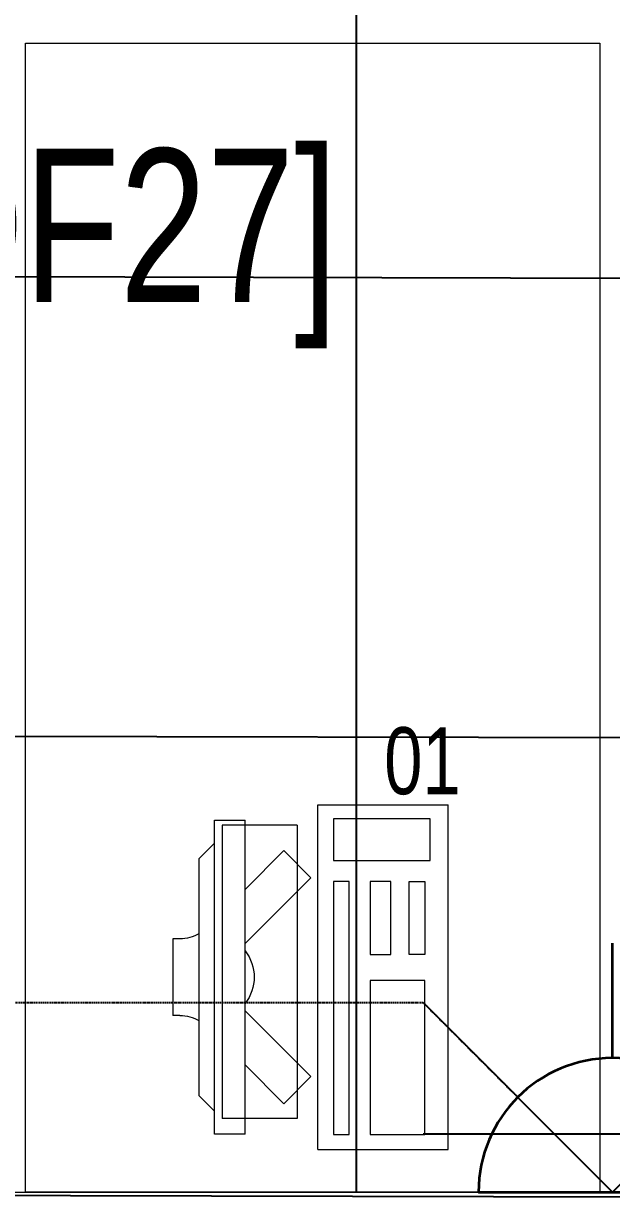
# Model space of a CAD drawing. Extents: x -12260 to 57327, y -29287 to 19916.
# Drawn here: x 31441 to 32209, y -12838 to -11304 of the extents above; entities that cross this region are included whole.
import ezdxf
from ezdxf.enums import TextEntityAlignment as Align

# ---------------------------------------------------------------- set-up
doc = ezdxf.new("R2010")
doc.units = 0
doc.header["$LTSCALE"] = 0.25
doc.linetypes.add('DASHDOT', pattern=[25.4, 12.7, -6.35, 0, -6.35])
doc.linetypes.add('HIDDEN', pattern=[9.525, 6.35, -3.175])
for name, color, linetype, lineweight in [('01-First Floor-FUR$0$72_EGR_BASE_TEXT', 252, 'Continuous', 5), ('01-First Floor-FUR$0$72_EGR_EQP_TAG', 142, 'Continuous', 5), ('01-First Floor-FUR$0$LOADING', 253, 'Continuous', 5), ('01-First Floor-FUR$0$Walls', 251, 'Continuous', 5), ('E-LITE-CLNG-CNDT', 6, 'DASHDOT', 35), ('E-LITE-EXIT-NUMB', 6, 'Continuous', 25), ('E-POWR-FLOR-CNDT', 6, 'HIDDEN', 25), ('E-POWR-WALL @ 100', 4, 'Continuous', 35)]:
    doc.layers.add(name, color=color, linetype=linetype, lineweight=lineweight)
doc.layers.add('01-First Floor-FUR$0$FALSE CEILING', color=251, linetype='Continuous')
doc.styles.add('01-First Floor-FUR$0$X3G_ENTITY_257CFD', font='swisscl.ttf', dxfattribs={"height": 200})
doc.styles.add('01-First Floor-FUR$0$X3G_ENTITY_9F38', font='swisscl.ttf', dxfattribs={"height": 0.2})
doc.styles.add('DC_SIMPLEX', font='SIMPLEX.shx', dxfattribs={"width": 0.7})

# ---------------------------------------------------------------- blocks, each defined once
blk = doc.blocks.new('01-First Floor-FUR$0$ITCWLS1-P')
at = {"layer": '01-First Floor-FUR$0$LOADING'}
for p, q in [((-0.17, 0.45), (-0.17, 0)), ((-0.17, 0.45), (0, 0.45)), ((0, 0.45), (0, 0)), ((-0.2651, 0.43, 0), (-0.3051, 0.43, 0)), ((-0.3051, 0.43, 0), (-0.3051, 0.02, 0)), ((-0.2651, 0.43, 0), (-0.2651, 0.02, 0)), ((-0.1496, 0.4305), (-0.1291, 0.4305)), ((-0.1291, 0.4305), (-0.1291, 0.4089)), ((-0.3251, 0.38, 0), (-0.3051, 0.4, 0)), ((-0.197, 0.4094), (-0.295, 0.4094)), ((-0.295, 0.0264), (-0.295, 0.4094)), ((-0.197, 0.0264), (-0.197, 0.4094)), ((-0.3251, 0.38, 0), (-0.3251, 0.07, 0)), ((-0.3503, 0.275), (-0.3596, 0.275)), ((-0.3596, 0.175), (-0.3596, 0.275)), ((-0.3503, 0.175), (-0.3596, 0.175)), ((-0.3251, 0.07, 0), (-0.3051, 0.05, 0)), ((-0.3051, 0.02, 0), (-0.2651, 0.02, 0)), ((-0.197, 0.0264), (-0.295, 0.0264)), ((-0.17, 0), (0, 0))]:
    blk.add_line(p, q, dxfattribs=at)
at = {"layer": '01-First Floor-FUR$0$LOADING', "extrusion": (2.48281e-10, 3.18408e-10, -1)}
for p, q in [((-0.2651, 0.3395), (-0.2144, 0.3902)), ((-0.1791, 0.3548), (-0.2144, 0.3902)), ((-0.2651, 0.2688), (-0.1791, 0.3548))]:
    blk.add_line(p, q, dxfattribs=at)
at = {"layer": '01-First Floor-FUR$0$LOADING', "extrusion": (2.48281e-10, -3.18408e-10, -1)}
for p, q in [((-0.2651, 0.1812), (-0.1791, 0.0952)), ((-0.2651, 0.1105), (-0.2144, 0.0598)), ((-0.1791, 0.0952), (-0.2144, 0.0598))]:
    blk.add_line(p, q, dxfattribs=at)
at = {"layer": '01-First Floor-FUR$0$LOADING'}
for points in [[(-0.1291, 0.4089), (-0.1291, 0.1), (-0.1496, 0.1), (-0.1496, 0.4305)], [(-0.1496, 0.1), (-0.1496, 0.1), (-0.1496, 0.1), (-0.1496, 0.1), (-0.1496, 0.1), (-0.1496, 0.1), (-0.1496, 0.1), (-0.1496, 0.1), (-0.1496, 0.1)], [(-0.1496, 0.1), (-0.1496, 0.1), (-0.1496, 0.1), (-0.1496, 0.1), (-0.1496, 0.1), (-0.1496, 0.1), (-0.1496, 0.1), (-0.1496, 0.1), (-0.1496, 0.1), (-0.1496, 0.1), (-0.1496, 0.1), (-0.1496, 0.1), (-0.1496, 0.1), (-0.1496, 0.1), (-0.1496, 0.1), (-0.1496, 0.1), (-0.1496, 0.1), (-0.1496, 0.1)], [(-0.1496, 0.1), (-0.1496, 0.1), (-0.1496, 0.1), (-0.1496, 0.1), (-0.1496, 0.1), (-0.1496, 0.1), (-0.1496, 0.1), (-0.1496, 0.1), (-0.1496, 0.1), (-0.1496, 0.1)], [(-0.1496, 0.1), (-0.1496, 0.1), (-0.1496, 0.1), (-0.1496, 0.1), (-0.1496, 0.1), (-0.1496, 0.1), (-0.1496, 0.1)], [(-0.1496, 0.1), (-0.1496, 0.1), (-0.1496, 0.1), (-0.1496, 0.1), (-0.1496, 0.1), (-0.1496, 0.1), (-0.1496, 0.1), (-0.1496, 0.1), (-0.1496, 0.1), (-0.1496, 0.1)], [(-0.1496, 0.1), (-0.1496, 0.1), (-0.1496, 0.1), (-0.1496, 0.1), (-0.1496, 0.1), (-0.1496, 0.1), (-0.1496, 0.1), (-0.1496, 0.1), (-0.1496, 0.1), (-0.1496, 0.1), (-0.1496, 0.1), (-0.1496, 0.1), (-0.1496, 0.1), (-0.1496, 0.1), (-0.1496, 0.1)], [(-0.1496, 0.1), (-0.1496, 0.1), (-0.1496, 0.1), (-0.1496, 0.1), (-0.1496, 0.1), (-0.1496, 0.1), (-0.1496, 0.1), (-0.1496, 0.1), (-0.1496, 0.1), (-0.1496, 0.1)], [(-0.1496, 0.1), (-0.1496, 0.1), (-0.1496, 0.1), (-0.1496, 0.1), (-0.1496, 0.1), (-0.1496, 0.1), (-0.1496, 0.1), (-0.1496, 0.1), (-0.1496, 0.1), (-0.1496, 0.1)], [(-0.1496, 0.1), (-0.1496, 0.1), (-0.1496, 0.1), (-0.1496, 0.1), (-0.1496, 0.1), (-0.1496, 0.1), (-0.1496, 0.1), (-0.1496, 0.1), (-0.1496, 0.1), (-0.1496, 0.1), (-0.1496, 0.1), (-0.1496, 0.1), (-0.1496, 0.1), (-0.1496, 0.1), (-0.1496, 0.1), (-0.1496, 0.1), (-0.1496, 0.1), (-0.1496, 0.1), (-0.1496, 0.1), (-0.1496, 0.1), (-0.1496, 0.1), (-0.1496, 0.1), (-0.1496, 0.1), (-0.1496, 0.1), (-0.1496, 0.1), (-0.1496, 0.1), (-0.1496, 0.1), (-0.1496, 0.1), (-0.1496, 0.1), (-0.1496, 0.1), (-0.1496, 0.1), (-0.1496, 0.1), (-0.1496, 0.1), (-0.1496, 0.1), (-0.1496, 0.1), (-0.1496, 0.1), (-0.1496, 0.1), (-0.1496, 0.1), (-0.1496, 0.1), (-0.1496, 0.1), (-0.1496, 0.1), (-0.1496, 0.1), (-0.1496, 0.1), (-0.1496, 0.1), (-0.1496, 0.1), (-0.1496, 0.1), (-0.1496, 0.1), (-0.1496, 0.1), (-0.1496, 0.1), (-0.1496, 0.1), (-0.1496, 0.1), (-0.1496, 0.1), (-0.1496, 0.1), (-0.1496, 0.1)], [(-0.1496, 0.1), (-0.1496, 0.1), (-0.1496, 0.1), (-0.1496, 0.1), (-0.1496, 0.1), (-0.1496, 0.1), (-0.1496, 0.1), (-0.1496, 0.1), (-0.1496, 0.1), (-0.1496, 0.1), (-0.1496, 0.1), (-0.1496, 0.1), (-0.1496, 0.1), (-0.1496, 0.1), (-0.1496, 0.1), (-0.1496, 0.1), (-0.1496, 0.1), (-0.1496, 0.1), (-0.1496, 0.1), (-0.1496, 0.1), (-0.1496, 0.1), (-0.1496, 0.1), (-0.1496, 0.1), (-0.1496, 0.1), (-0.1496, 0.1), (-0.1496, 0.1), (-0.1496, 0.1), (-0.1496, 0.1), (-0.1496, 0.1), (-0.1496, 0.1), (-0.1496, 0.1), (-0.1496, 0.1), (-0.1496, 0.1), (-0.1496, 0.1), (-0.1496, 0.1), (-0.1496, 0.1), (-0.1496, 0.1), (-0.1496, 0.1), (-0.1496, 0.1), (-0.1496, 0.1), (-0.1496, 0.1), (-0.1496, 0.1), (-0.1496, 0.1), (-0.1496, 0.1), (-0.1496, 0.1), (-0.1496, 0.1), (-0.1496, 0.1), (-0.1496, 0.1), (-0.1496, 0.1), (-0.1496, 0.1), (-0.1496, 0.1), (-0.1496, 0.1), (-0.1496, 0.1), (-0.1496, 0.1), (-0.1496, 0.1), (-0.1496, 0.1), (-0.1496, 0.1), (-0.1496, 0.1), (-0.1496, 0.1), (-0.1496, 0.1), (-0.1496, 0.1), (-0.1496, 0.1), (-0.1496, 0.1), (-0.1496, 0.1), (-0.1496, 0.1), (-0.1496, 0.1), (-0.1496, 0.1), (-0.1496, 0.1), (-0.1496, 0.1), (-0.1496, 0.1), (-0.1496, 0.1), (-0.1496, 0.1), (-0.1496, 0.1), (-0.1496, 0.1), (-0.1496, 0.1), (-0.1496, 0.1), (-0.1496, 0.1), (-0.1496, 0.1), (-0.1496, 0.1), (-0.1496, 0.1), (-0.1496, 0.1), (-0.1496, 0.1), (-0.1496, 0.1), (-0.1496, 0.1), (-0.1496, 0.1), (-0.1496, 0.1), (-0.1496, 0.1), (-0.1496, 0.1), (-0.1496, 0.1)], [(-0.1496, 0.1), (-0.1496, 0.1), (-0.1496, 0.1), (-0.1496, 0.1), (-0.1496, 0.1), (-0.1496, 0.1), (-0.1496, 0.1), (-0.1496, 0.1), (-0.1496, 0.1), (-0.1496, 0.1), (-0.1496, 0.1), (-0.1496, 0.1)], [(-0.1496, 0.1), (-0.1496, 0.1), (-0.1496, 0.1), (-0.1496, 0.1), (-0.1496, 0.1), (-0.1496, 0.1), (-0.1496, 0.1)], [(-0.1496, 0.1), (-0.1496, 0.1), (-0.1496, 0.1), (-0.1496, 0.1), (-0.1496, 0.1), (-0.1496, 0.1), (-0.1496, 0.1), (-0.1496, 0.1), (-0.1496, 0.1), (-0.1496, 0.1), (-0.1496, 0.1), (-0.1496, 0.1), (-0.1496, 0.1), (-0.1496, 0.1), (-0.1496, 0.1), (-0.1496, 0.1), (-0.1496, 0.1)], [(-0.1496, 0.1), (-0.1496, 0.1), (-0.1496, 0.1), (-0.1496, 0.1), (-0.1496, 0.1), (-0.1496, 0.1), (-0.1496, 0.1), (-0.1496, 0.1), (-0.1496, 0.1), (-0.1496, 0.1), (-0.1496, 0.1), (-0.1496, 0.1), (-0.1496, 0.1), (-0.1496, 0.1), (-0.1496, 0.1), (-0.1496, 0.1), (-0.1496, 0.1), (-0.1496, 0.1), (-0.1496, 0.1), (-0.1496, 0.1), (-0.1496, 0.1), (-0.1496, 0.1), (-0.1496, 0.1), (-0.1496, 0.1), (-0.1496, 0.1), (-0.1496, 0.1), (-0.1496, 0.1), (-0.1496, 0.1), (-0.1496, 0.1), (-0.1496, 0.1), (-0.1496, 0.1), (-0.1496, 0.1), (-0.1496, 0.1), (-0.1496, 0.1), (-0.1496, 0.1), (-0.1496, 0.1), (-0.1496, 0.1), (-0.1496, 0.1), (-0.1496, 0.1), (-0.1496, 0.1), (-0.1496, 0.1), (-0.1496, 0.1), (-0.1496, 0.1), (-0.1496, 0.1), (-0.1496, 0.1), (-0.1496, 0.1), (-0.1496, 0.1), (-0.1496, 0.1), (-0.1496, 0.1), (-0.1496, 0.1), (-0.1496, 0.1), (-0.1496, 0.1), (-0.1496, 0.1), (-0.1496, 0.1), (-0.1496, 0.1), (-0.1496, 0.1), (-0.1496, 0.1), (-0.1496, 0.1), (-0.1496, 0.1), (-0.1496, 0.1), (-0.1496, 0.1), (-0.1496, 0.1), (-0.1496, 0.1), (-0.1496, 0.1), (-0.1496, 0.1), (-0.1496, 0.1), (-0.1496, 0.1), (-0.1496, 0.1), (-0.1496, 0.1), (-0.1496, 0.1), (-0.1496, 0.1), (-0.1496, 0.1), (-0.1496, 0.1), (-0.1496, 0.1), (-0.1496, 0.1), (-0.1496, 0.1), (-0.1496, 0.1), (-0.1496, 0.1), (-0.1496, 0.1), (-0.1496, 0.1), (-0.1496, 0.1), (-0.1496, 0.1), (-0.1496, 0.1), (-0.1496, 0.1), (-0.1496, 0.1), (-0.1496, 0.1), (-0.1496, 0.1), (-0.1496, 0.1), (-0.1496, 0.1), (-0.1496, 0.1), (-0.1496, 0.1), (-0.1496, 0.1), (-0.1496, 0.1), (-0.1496, 0.1), (-0.1496, 0.1), (-0.1496, 0.1), (-0.1496, 0.1), (-0.1496, 0.1), (-0.1496, 0.1), (-0.1496, 0.1), (-0.1496, 0.1), (-0.1496, 0.1), (-0.1496, 0.1), (-0.1496, 0.1), (-0.1496, 0.1), (-0.1496, 0.1), (-0.1496, 0.1), (-0.1496, 0.1), (-0.1496, 0.1), (-0.1496, 0.1), (-0.1496, 0.1)], [(-0.1496, 0.1), (-0.1496, 0.1), (-0.1496, 0.1), (-0.1496, 0.1), (-0.1496, 0.1), (-0.1496, 0.1), (-0.1496, 0.1), (-0.1496, 0.1)]]:
    blk.add_lwpolyline(points, dxfattribs=at)
for points in [[(-0.1019, 0.4305), (-0.0304, 0.4305), (-0.0304, 0.2294), (-0.1019, 0.2294)], [(-0.1019, 0.1954), (-0.0747, 0.1954), (-0.0747, 0.1), (-0.1019, 0.1)], [(-0.0304, 0.1954), (-0.0508, 0.1954), (-0.0508, 0.1), (-0.0304, 0.1)], [(-0.1496, 0.1), (-0.1496, 0.1), (-0.1496, 0.1), (-0.1496, 0.1), (-0.1496, 0.1), (-0.1496, 0.1), (-0.1496, 0.1), (-0.1496, 0.1), (-0.1496, 0.1), (-0.1496, 0.1), (-0.1496, 0.1), (-0.1496, 0.1), (-0.1496, 0.1), (-0.1496, 0.1), (-0.1496, 0.1), (-0.1496, 0.1), (-0.1496, 0.1), (-0.1496, 0.1), (-0.1496, 0.1), (-0.1496, 0.1), (-0.1496, 0.1), (-0.1496, 0.1), (-0.1496, 0.1), (-0.1496, 0.1), (-0.1496, 0.1), (-0.1496, 0.1), (-0.1496, 0.1), (-0.1496, 0.1), (-0.1496, 0.1), (-0.1496, 0.1), (-0.1496, 0.1), (-0.1496, 0.1), (-0.1496, 0.1), (-0.1496, 0.1), (-0.1496, 0.1), (-0.1496, 0.1), (-0.1496, 0.1), (-0.1496, 0.1), (-0.1496, 0.1), (-0.1496, 0.1), (-0.1496, 0.1), (-0.1496, 0.1), (-0.1496, 0.1), (-0.1496, 0.1), (-0.1496, 0.1), (-0.1496, 0.1), (-0.1496, 0.1), (-0.1496, 0.1), (-0.1496, 0.1), (-0.1496, 0.1), (-0.1496, 0.1), (-0.1496, 0.1), (-0.1496, 0.1), (-0.1496, 0.1), (-0.1496, 0.1), (-0.1496, 0.1), (-0.1496, 0.1), (-0.1496, 0.1), (-0.1496, 0.1), (-0.1496, 0.1), (-0.1496, 0.1), (-0.1496, 0.1), (-0.1496, 0.1), (-0.1496, 0.1), (-0.1496, 0.1), (-0.1496, 0.1), (-0.1496, 0.1), (-0.1496, 0.1), (-0.1496, 0.1), (-0.1496, 0.1), (-0.1496, 0.1), (-0.1496, 0.1), (-0.1496, 0.1), (-0.1496, 0.1), (-0.1496, 0.1), (-0.1496, 0.1), (-0.1496, 0.1), (-0.1496, 0.1), (-0.1496, 0.1), (-0.1496, 0.1), (-0.1496, 0.1), (-0.1496, 0.1), (-0.1496, 0.1), (-0.1496, 0.1), (-0.1496, 0.1), (-0.1496, 0.1), (-0.1496, 0.1), (-0.1496, 0.1), (-0.1496, 0.1), (-0.1496, 0.1), (-0.1496, 0.1), (-0.1496, 0.1), (-0.1496, 0.1), (-0.1496, 0.1), (-0.1496, 0.1), (-0.1496, 0.1), (-0.1496, 0.1), (-0.1496, 0.1), (-0.1496, 0.1), (-0.1496, 0.1), (-0.1496, 0.1), (-0.1496, 0.1), (-0.1496, 0.1), (-0.1496, 0.1), (-0.1496, 0.1), (-0.1496, 0.1), (-0.1496, 0.1), (-0.1496, 0.1), (-0.1496, 0.1), (-0.1496, 0.1), (-0.1496, 0.1), (-0.1496, 0.1), (-0.1496, 0.1), (-0.1496, 0.1), (-0.1496, 0.1), (-0.1496, 0.1), (-0.1496, 0.1), (-0.1496, 0.1), (-0.1496, 0.1), (-0.1496, 0.1), (-0.1496, 0.1), (-0.1496, 0.1), (-0.1496, 0.1), (-0.1496, 0.1), (-0.1496, 0.1), (-0.1496, 0.1), (-0.1496, 0.1), (-0.1496, 0.1), (-0.1496, 0.1), (-0.1496, 0.1), (-0.1496, 0.1), (-0.1496, 0.1), (-0.1496, 0.1), (-0.1496, 0.1), (-0.1496, 0.1), (-0.1496, 0.1), (-0.1496, 0.1), (-0.1496, 0.1), (-0.1496, 0.1), (-0.1496, 0.1), (-0.1496, 0.1), (-0.1496, 0.1), (-0.1496, 0.1), (-0.1496, 0.1), (-0.1496, 0.1), (-0.1496, 0.1), (-0.1496, 0.1), (-0.1496, 0.1), (-0.1496, 0.1), (-0.1496, 0.1), (-0.1496, 0.1), (-0.1496, 0.1), (-0.1496, 0.1), (-0.1496, 0.1), (-0.1496, 0.1), (-0.1496, 0.1), (-0.1496, 0.1), (-0.1496, 0.1), (-0.1496, 0.1), (-0.1496, 0.1), (-0.1496, 0.1), (-0.1496, 0.1), (-0.1496, 0.1), (-0.1496, 0.1), (-0.1496, 0.1), (-0.1496, 0.1), (-0.1496, 0.1), (-0.1496, 0.1), (-0.1496, 0.1), (-0.1496, 0.1), (-0.1496, 0.1), (-0.1496, 0.1), (-0.1496, 0.1), (-0.1496, 0.1), (-0.1496, 0.1), (-0.1496, 0.1), (-0.1496, 0.1), (-0.1496, 0.1), (-0.1496, 0.1), (-0.1496, 0.1), (-0.1496, 0.1), (-0.1496, 0.1), (-0.1496, 0.1), (-0.1496, 0.1), (-0.1496, 0.1), (-0.1496, 0.1), (-0.1496, 0.1), (-0.1496, 0.1), (-0.1496, 0.1), (-0.1496, 0.1), (-0.1496, 0.1), (-0.1496, 0.1), (-0.1496, 0.1), (-0.1496, 0.1), (-0.1496, 0.1), (-0.1496, 0.1), (-0.1496, 0.1), (-0.1496, 0.1), (-0.1496, 0.1), (-0.1496, 0.1), (-0.1496, 0.1), (-0.1496, 0.1), (-0.1496, 0.1), (-0.1496, 0.1), (-0.1496, 0.1), (-0.1496, 0.1), (-0.1496, 0.1), (-0.1496, 0.1), (-0.1496, 0.1), (-0.1496, 0.1), (-0.1496, 0.1), (-0.1496, 0.1), (-0.1496, 0.1), (-0.1496, 0.1), (-0.1496, 0.1), (-0.1496, 0.1), (-0.1496, 0.1), (-0.1496, 0.1), (-0.1496, 0.1), (-0.1496, 0.1), (-0.1496, 0.1), (-0.1496, 0.1), (-0.1496, 0.1), (-0.1496, 0.1), (-0.1496, 0.1), (-0.1496, 0.1), (-0.1496, 0.1), (-0.1496, 0.1), (-0.1496, 0.1), (-0.1496, 0.1), (-0.1496, 0.1), (-0.1496, 0.1), (-0.1496, 0.1), (-0.1496, 0.1), (-0.1496, 0.1), (-0.1496, 0.1), (-0.1496, 0.1), (-0.1496, 0.1), (-0.1496, 0.1), (-0.1496, 0.1), (-0.1496, 0.1), (-0.1496, 0.1), (-0.1496, 0.1), (-0.1496, 0.1), (-0.1496, 0.1), (-0.1496, 0.1), (-0.1496, 0.1), (-0.1496, 0.1), (-0.1496, 0.1), (-0.1496, 0.1), (-0.1496, 0.1), (-0.1496, 0.1), (-0.1496, 0.1), (-0.1496, 0.1), (-0.1496, 0.1), (-0.1496, 0.1), (-0.1496, 0.1), (-0.1496, 0.1), (-0.1496, 0.1), (-0.1496, 0.1), (-0.1496, 0.1), (-0.1496, 0.1), (-0.1496, 0.1), (-0.1496, 0.1), (-0.1496, 0.1), (-0.1496, 0.1), (-0.1496, 0.1), (-0.1496, 0.1), (-0.1496, 0.1), (-0.1496, 0.1), (-0.1496, 0.1), (-0.1496, 0.1), (-0.1496, 0.1), (-0.1496, 0.1), (-0.1496, 0.1), (-0.1496, 0.1), (-0.1496, 0.1)], [(-0.1496, 0.1), (-0.1496, 0.1), (-0.1496, 0.1), (-0.1496, 0.1), (-0.1496, 0.1), (-0.1496, 0.1), (-0.1496, 0.1), (-0.1496, 0.1), (-0.1496, 0.1), (-0.1496, 0.1), (-0.1496, 0.1), (-0.1496, 0.1), (-0.1496, 0.1), (-0.1496, 0.1), (-0.1496, 0.1), (-0.1496, 0.1), (-0.1496, 0.1), (-0.1496, 0.1), (-0.1496, 0.1), (-0.1496, 0.1), (-0.1496, 0.1), (-0.1496, 0.1), (-0.1496, 0.1), (-0.1496, 0.1), (-0.1496, 0.1), (-0.1496, 0.1), (-0.1496, 0.1), (-0.1496, 0.1), (-0.1496, 0.1), (-0.1496, 0.1), (-0.1496, 0.1), (-0.1496, 0.1), (-0.1496, 0.1), (-0.1496, 0.1), (-0.1496, 0.1), (-0.1496, 0.1), (-0.1496, 0.1), (-0.1496, 0.1), (-0.1496, 0.1), (-0.1496, 0.1), (-0.1496, 0.1), (-0.1496, 0.1), (-0.1496, 0.1), (-0.1496, 0.1), (-0.1496, 0.1), (-0.1496, 0.1), (-0.1496, 0.1), (-0.1496, 0.1), (-0.1496, 0.1), (-0.1496, 0.1), (-0.1496, 0.1), (-0.1496, 0.1), (-0.1496, 0.1), (-0.1496, 0.1), (-0.1496, 0.1), (-0.1496, 0.1), (-0.1496, 0.1), (-0.1496, 0.1), (-0.1496, 0.1), (-0.1496, 0.1), (-0.1496, 0.1), (-0.1496, 0.1), (-0.1496, 0.1), (-0.1496, 0.1), (-0.1496, 0.1), (-0.1496, 0.1), (-0.1496, 0.1), (-0.1496, 0.1), (-0.1496, 0.1), (-0.1496, 0.1), (-0.1496, 0.1), (-0.1496, 0.1), (-0.1496, 0.1), (-0.1496, 0.1), (-0.1496, 0.1), (-0.1496, 0.1), (-0.1496, 0.1), (-0.1496, 0.1), (-0.1496, 0.1), (-0.1496, 0.1), (-0.1496, 0.1), (-0.1496, 0.1), (-0.1496, 0.1), (-0.1496, 0.1), (-0.1496, 0.1), (-0.1496, 0.1), (-0.1496, 0.1), (-0.1496, 0.1), (-0.1496, 0.1), (-0.1496, 0.1), (-0.1496, 0.1), (-0.1496, 0.1), (-0.1496, 0.1), (-0.1496, 0.1), (-0.1496, 0.1), (-0.1496, 0.1), (-0.1496, 0.1), (-0.1496, 0.1), (-0.1496, 0.1), (-0.1496, 0.1), (-0.1496, 0.1), (-0.1496, 0.1), (-0.1496, 0.1), (-0.1496, 0.1), (-0.1496, 0.1), (-0.1496, 0.1), (-0.1496, 0.1), (-0.1496, 0.1), (-0.1496, 0.1), (-0.1496, 0.1), (-0.1496, 0.1), (-0.1496, 0.1), (-0.1496, 0.1), (-0.1496, 0.1), (-0.1496, 0.1), (-0.1496, 0.1), (-0.1496, 0.1), (-0.1496, 0.1), (-0.1496, 0.1), (-0.1496, 0.1), (-0.1496, 0.1), (-0.1496, 0.1), (-0.1496, 0.1), (-0.1496, 0.1), (-0.1496, 0.1), (-0.1496, 0.1), (-0.1496, 0.1), (-0.1496, 0.1), (-0.1496, 0.1), (-0.1496, 0.1), (-0.1496, 0.1), (-0.1496, 0.1), (-0.1496, 0.1), (-0.1496, 0.1), (-0.1496, 0.1), (-0.1496, 0.1), (-0.1496, 0.1), (-0.1496, 0.1), (-0.1496, 0.1), (-0.1496, 0.1), (-0.1496, 0.1), (-0.1496, 0.1), (-0.1496, 0.1), (-0.1496, 0.1), (-0.1496, 0.1), (-0.1496, 0.1), (-0.1496, 0.1), (-0.1496, 0.1), (-0.1496, 0.1), (-0.1496, 0.1), (-0.1496, 0.1), (-0.1496, 0.1), (-0.1496, 0.1), (-0.1496, 0.1), (-0.1496, 0.1), (-0.1496, 0.1), (-0.1496, 0.1), (-0.1496, 0.1), (-0.1496, 0.1), (-0.1496, 0.1), (-0.1496, 0.1), (-0.1496, 0.1), (-0.1496, 0.1), (-0.1496, 0.1), (-0.1496, 0.1), (-0.1496, 0.1), (-0.1496, 0.1), (-0.1496, 0.1), (-0.1496, 0.1), (-0.1496, 0.1), (-0.1496, 0.1), (-0.1496, 0.1), (-0.1496, 0.1), (-0.1496, 0.1), (-0.1496, 0.1), (-0.1496, 0.1), (-0.1496, 0.1), (-0.1496, 0.1), (-0.1496, 0.1), (-0.1496, 0.1), (-0.1496, 0.1), (-0.1496, 0.1), (-0.1496, 0.1), (-0.1496, 0.1), (-0.1496, 0.1), (-0.1496, 0.1), (-0.1496, 0.1), (-0.1496, 0.1), (-0.1496, 0.1), (-0.1496, 0.1), (-0.1496, 0.1), (-0.1496, 0.1), (-0.1496, 0.1), (-0.1496, 0.1), (-0.1496, 0.1), (-0.1496, 0.1), (-0.1496, 0.1), (-0.1496, 0.1), (-0.1496, 0.1), (-0.1496, 0.1), (-0.1496, 0.1), (-0.1496, 0.1), (-0.1496, 0.1), (-0.1496, 0.1), (-0.1496, 0.1), (-0.1496, 0.1), (-0.1496, 0.1), (-0.1496, 0.1), (-0.1496, 0.1), (-0.1496, 0.1), (-0.1496, 0.1), (-0.1496, 0.1), (-0.1496, 0.1), (-0.1496, 0.1)], [(-0.1496, 0.1), (-0.1496, 0.1), (-0.1496, 0.1), (-0.1496, 0.1), (-0.1496, 0.1), (-0.1496, 0.1), (-0.1496, 0.1), (-0.1496, 0.1), (-0.1496, 0.1), (-0.1496, 0.1), (-0.1496, 0.1), (-0.1496, 0.1), (-0.1496, 0.1), (-0.1496, 0.1), (-0.1496, 0.1), (-0.1496, 0.1), (-0.1496, 0.1), (-0.1496, 0.1), (-0.1496, 0.1), (-0.1496, 0.1), (-0.1496, 0.1), (-0.1496, 0.1), (-0.1496, 0.1), (-0.1496, 0.1), (-0.1496, 0.1), (-0.1496, 0.1), (-0.1496, 0.1), (-0.1496, 0.1), (-0.1496, 0.1), (-0.1496, 0.1), (-0.1496, 0.1), (-0.1496, 0.1), (-0.1496, 0.1), (-0.1496, 0.1), (-0.1496, 0.1), (-0.1496, 0.1), (-0.1496, 0.1), (-0.1496, 0.1), (-0.1496, 0.1), (-0.1496, 0.1), (-0.1496, 0.1), (-0.1496, 0.1), (-0.1496, 0.1), (-0.1496, 0.1), (-0.1496, 0.1), (-0.1496, 0.1), (-0.1496, 0.1), (-0.1496, 0.1), (-0.1496, 0.1), (-0.1496, 0.1), (-0.1496, 0.1), (-0.1496, 0.1), (-0.1496, 0.1), (-0.1496, 0.1), (-0.1496, 0.1), (-0.1496, 0.1), (-0.1496, 0.1), (-0.1496, 0.1), (-0.1496, 0.1), (-0.1496, 0.1), (-0.1496, 0.1), (-0.1496, 0.1), (-0.1496, 0.1), (-0.1496, 0.1), (-0.1496, 0.1), (-0.1496, 0.1), (-0.1496, 0.1), (-0.1496, 0.1), (-0.1496, 0.1), (-0.1496, 0.1), (-0.1496, 0.1), (-0.1496, 0.1), (-0.1496, 0.1), (-0.1496, 0.1), (-0.1496, 0.1), (-0.1496, 0.1), (-0.1496, 0.1), (-0.1496, 0.1), (-0.1496, 0.1), (-0.1496, 0.1), (-0.1496, 0.1), (-0.1496, 0.1), (-0.1496, 0.1), (-0.1496, 0.1), (-0.1496, 0.1), (-0.1496, 0.1), (-0.1496, 0.1), (-0.1496, 0.1), (-0.1496, 0.1), (-0.1496, 0.1), (-0.1496, 0.1), (-0.1496, 0.1), (-0.1496, 0.1), (-0.1496, 0.1), (-0.1496, 0.1), (-0.1496, 0.1), (-0.1496, 0.1), (-0.1496, 0.1), (-0.1496, 0.1), (-0.1496, 0.1), (-0.1496, 0.1), (-0.1496, 0.1), (-0.1496, 0.1), (-0.1496, 0.1), (-0.1496, 0.1), (-0.1496, 0.1), (-0.1496, 0.1), (-0.1496, 0.1), (-0.1496, 0.1), (-0.1496, 0.1), (-0.1496, 0.1), (-0.1496, 0.1), (-0.1496, 0.1), (-0.1496, 0.1), (-0.1496, 0.1), (-0.1496, 0.1), (-0.1496, 0.1), (-0.1496, 0.1), (-0.1496, 0.1), (-0.1496, 0.1), (-0.1496, 0.1), (-0.1496, 0.1), (-0.1496, 0.1), (-0.1496, 0.1), (-0.1496, 0.1), (-0.1496, 0.1), (-0.1496, 0.1), (-0.1496, 0.1), (-0.1496, 0.1), (-0.1496, 0.1), (-0.1496, 0.1), (-0.1496, 0.1), (-0.1496, 0.1), (-0.1496, 0.1), (-0.1496, 0.1), (-0.1496, 0.1), (-0.1496, 0.1), (-0.1496, 0.1), (-0.1496, 0.1), (-0.1496, 0.1), (-0.1496, 0.1), (-0.1496, 0.1), (-0.1496, 0.1), (-0.1496, 0.1), (-0.1496, 0.1), (-0.1496, 0.1), (-0.1496, 0.1), (-0.1496, 0.1), (-0.1496, 0.1), (-0.1496, 0.1), (-0.1496, 0.1), (-0.1496, 0.1), (-0.1496, 0.1), (-0.1496, 0.1), (-0.1496, 0.1), (-0.1496, 0.1), (-0.1496, 0.1), (-0.1496, 0.1), (-0.1496, 0.1), (-0.1496, 0.1), (-0.1496, 0.1), (-0.1496, 0.1), (-0.1496, 0.1), (-0.1496, 0.1), (-0.1496, 0.1), (-0.1496, 0.1), (-0.1496, 0.1), (-0.1496, 0.1), (-0.1496, 0.1), (-0.1496, 0.1), (-0.1496, 0.1), (-0.1496, 0.1), (-0.1496, 0.1), (-0.1496, 0.1), (-0.1496, 0.1), (-0.1496, 0.1), (-0.1496, 0.1), (-0.1496, 0.1), (-0.1496, 0.1), (-0.1496, 0.1), (-0.1496, 0.1), (-0.1496, 0.1), (-0.1496, 0.1), (-0.1496, 0.1), (-0.1496, 0.1), (-0.1496, 0.1), (-0.1496, 0.1), (-0.1496, 0.1), (-0.1496, 0.1), (-0.1496, 0.1), (-0.1496, 0.1), (-0.1496, 0.1), (-0.1496, 0.1), (-0.1496, 0.1), (-0.1496, 0.1), (-0.1496, 0.1), (-0.1496, 0.1), (-0.1496, 0.1), (-0.1496, 0.1), (-0.1496, 0.1), (-0.1496, 0.1), (-0.1496, 0.1), (-0.1496, 0.1), (-0.1496, 0.1), (-0.1496, 0.1), (-0.1496, 0.1), (-0.1496, 0.1), (-0.1496, 0.1), (-0.1496, 0.1), (-0.1496, 0.1), (-0.1496, 0.1), (-0.1496, 0.1), (-0.1496, 0.1), (-0.1496, 0.1), (-0.1496, 0.1), (-0.1496, 0.1), (-0.1496, 0.1), (-0.1496, 0.1), (-0.1496, 0.1)], [(-0.1496, 0.0727), (-0.0236, 0.0727), (-0.0236, 0.0182), (-0.1496, 0.0182)]]:
    blk.add_lwpolyline(points, close=True, dxfattribs=at)
for centre, radius, start, end in [((-0.3503, 0.325), 0.05, 270, 300.3093), ((-0.3089, 0.225), 0.0556, 321.9431, 38.0569), ((-0.3503, 0.125), 0.05, 59.6907, 90)]:
    blk.add_arc(centre, radius, start, end, dxfattribs=at)
blk = doc.blocks.new('01-First Floor-FUR')
at = {"layer": '01-First Floor-FUR$0$FALSE CEILING', "linetype": 'Continuous'}
for p, q in [((31876, -12830), (31876, -8830)), ((29476, -11630), (32976, -11638.5)), ((29476, -12230), (32976, -12238.5))]:
    blk.add_line(p, q, dxfattribs=at)
at = {"layer": '01-First Floor-FUR$0$FALSE CEILING'}
blk.add_lwpolyline([(29476, -8830), (32976, -8830), (32976, -10710), (32976, -10718.5), (32976, -12838.5), (29476, -12830), (29476, -8830)], dxfattribs=at)
at = {"layer": '01-First Floor-FUR$0$LOADING', "elevation": -0.1}
blk.add_lwpolyline([(32193.9, -12830), (31443.9, -12830), (31443.9, -11330), (32193.9, -11330)], close=True, dxfattribs=at)
at = {"layer": '01-First Floor-FUR$0$Walls'}
blk.add_line((31207.6, -12830), (32976, -12830), dxfattribs=at)
at = {"layer": '01-First Floor-FUR$0$LOADING', "extrusion": (8.01373e-06, -1.9399e-16, 1), "xscale": -1000.000000000013, "yscale": 1000.000000000013, "zscale": 1000.000000000013, "rotation": 180}
blk.add_blockref('01-First Floor-FUR$0$ITCWLS1-P', (31995.8, -12324.5, 0.2), dxfattribs=at)
at = {"layer": '01-First Floor-FUR$0$72_EGR_BASE_TEXT', "insert": (31396.2, -11468, 0), "char_height": 200, "attachment_point": 2, "style": '01-First Floor-FUR$0$X3G_ENTITY_9F38'}
blk.add_mtext('[OPDF27]', dxfattribs=at)
at = {"layer": '01-First Floor-FUR$0$72_EGR_EQP_TAG', "insert": (31962.3, -12223.2, -0.1), "char_height": 87.47, "attachment_point": 2, "style": '01-First Floor-FUR$0$X3G_ENTITY_257CFD'}
blk.add_mtext('01', dxfattribs=at)
blk = doc.blocks.new('*U10')
blk.add_line((-1.75, 0), (-3.25, 0))
blk.add_lwpolyline([(0, 1.75, 1), (0, -1.75)], format="xyb", close=True)
at = {"layer": 'Defpoints'}
for p, q in [((-2.475, 2.475), (0, 0)), ((-0.758, -2.475), (-0.758, 2.475)), ((-2.475, -2.475), (0, 0))]:
    blk.add_line(p, q, dxfattribs=at)
at = {"layer": 'E-LITE-EXIT-NUMB', "style": 'DC_SIMPLEX', "width": 0.7, "flags": 8}
blk.add_attdef('TYPE', text='', height=2, rotation=360, dxfattribs=at).set_placement((-2.682, 5.238), align=Align.RIGHT)
blk.add_attdef('CIRCUIT', (2.682, 5.238), '', height=2, rotation=360, dxfattribs=at)

msp = doc.modelspace()

# ---------------------------------------------------------------- linework, layer by layer
at = {"layer": 'E-POWR-FLOR-CNDT'}
msp.add_lwpolyline([(29599.7, -11885.6), (29723.5, -12009.3), (29723.5, -12482.5, 0.414214), (29823.5, -12582.5), (31963.1, -12582.5), (32086.8, -12706.3)], format="xyb", dxfattribs=at)

# ---------------------------------------------------------------- block references
at = {"layer": 'E-LITE-CLNG-CNDT'}
msp.add_blockref('01-First Floor-FUR', (0, 0), dxfattribs=at)
at = {"layer": 'E-POWR-WALL @ 100', "xscale": 100, "yscale": 100, "zscale": 100, "rotation": 269.9999999999911}
msp.add_blockref('*U10', (32210.6, -12830), dxfattribs=at)

doc.saveas('drawing.dxf')
